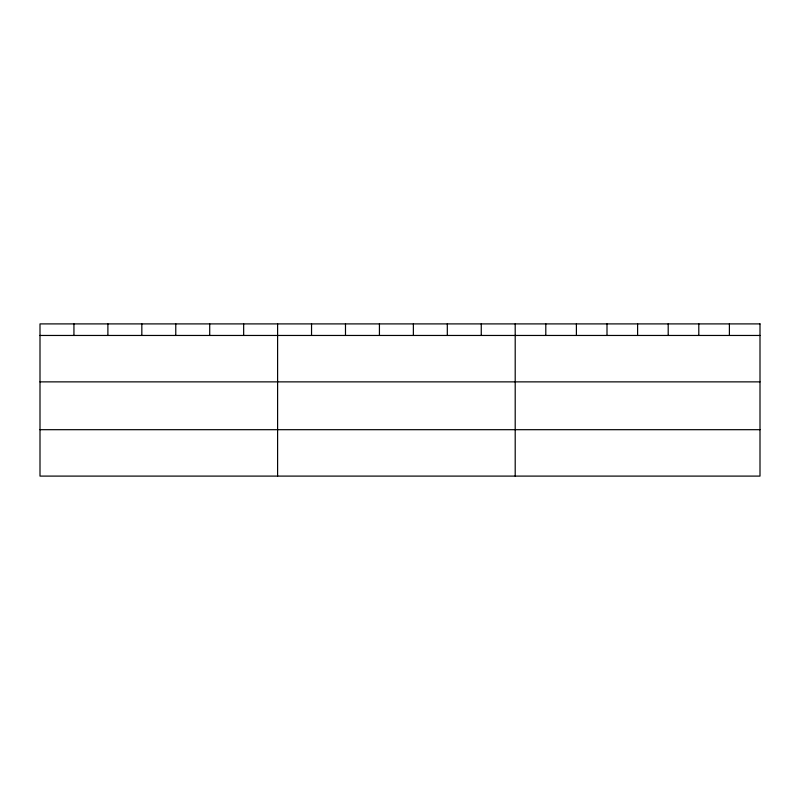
<?xml version="1.0" encoding="UTF-8"?>
<svg xmlns="http://www.w3.org/2000/svg" width="800" height="800" viewBox="0 0 800 800"><rect width="100%" height="100%" fill="white"/><g stroke="black" fill="none" stroke-linecap="round" stroke-linejoin="round"><path stroke-width="1.2" d="M40 335.46L760 335.46M40 381.87L760 381.87M40 429.69L760 429.69M729.4 323.9L729.4 335.46M698.8 323.9L698.8 335.46M668.2 323.9L668.2 335.46M637.6 323.9L637.6 335.46M607 323.9L607 335.46M576.4 323.9L576.4 335.46M545.8 323.9L545.8 335.46M515.2 323.9L515.2 476.1M481.26 323.9L481.26 335.46M447.31 323.9L447.31 335.46M413.37 323.9L413.37 335.46M379.43 323.9L379.43 335.46M345.49 323.9L345.49 335.46M311.54 323.9L311.54 335.46M277.6 323.9L277.6 476.1M243.66 323.9L243.66 335.46M209.71 323.9L209.71 335.46M175.77 323.9L175.77 335.46M141.83 323.9L141.83 335.46M107.89 323.9L107.89 335.46M73.94 323.9L73.94 335.46M760 323.9L40 323.9L40 476.1L760 476.1L760 323.9"/></g></svg>
